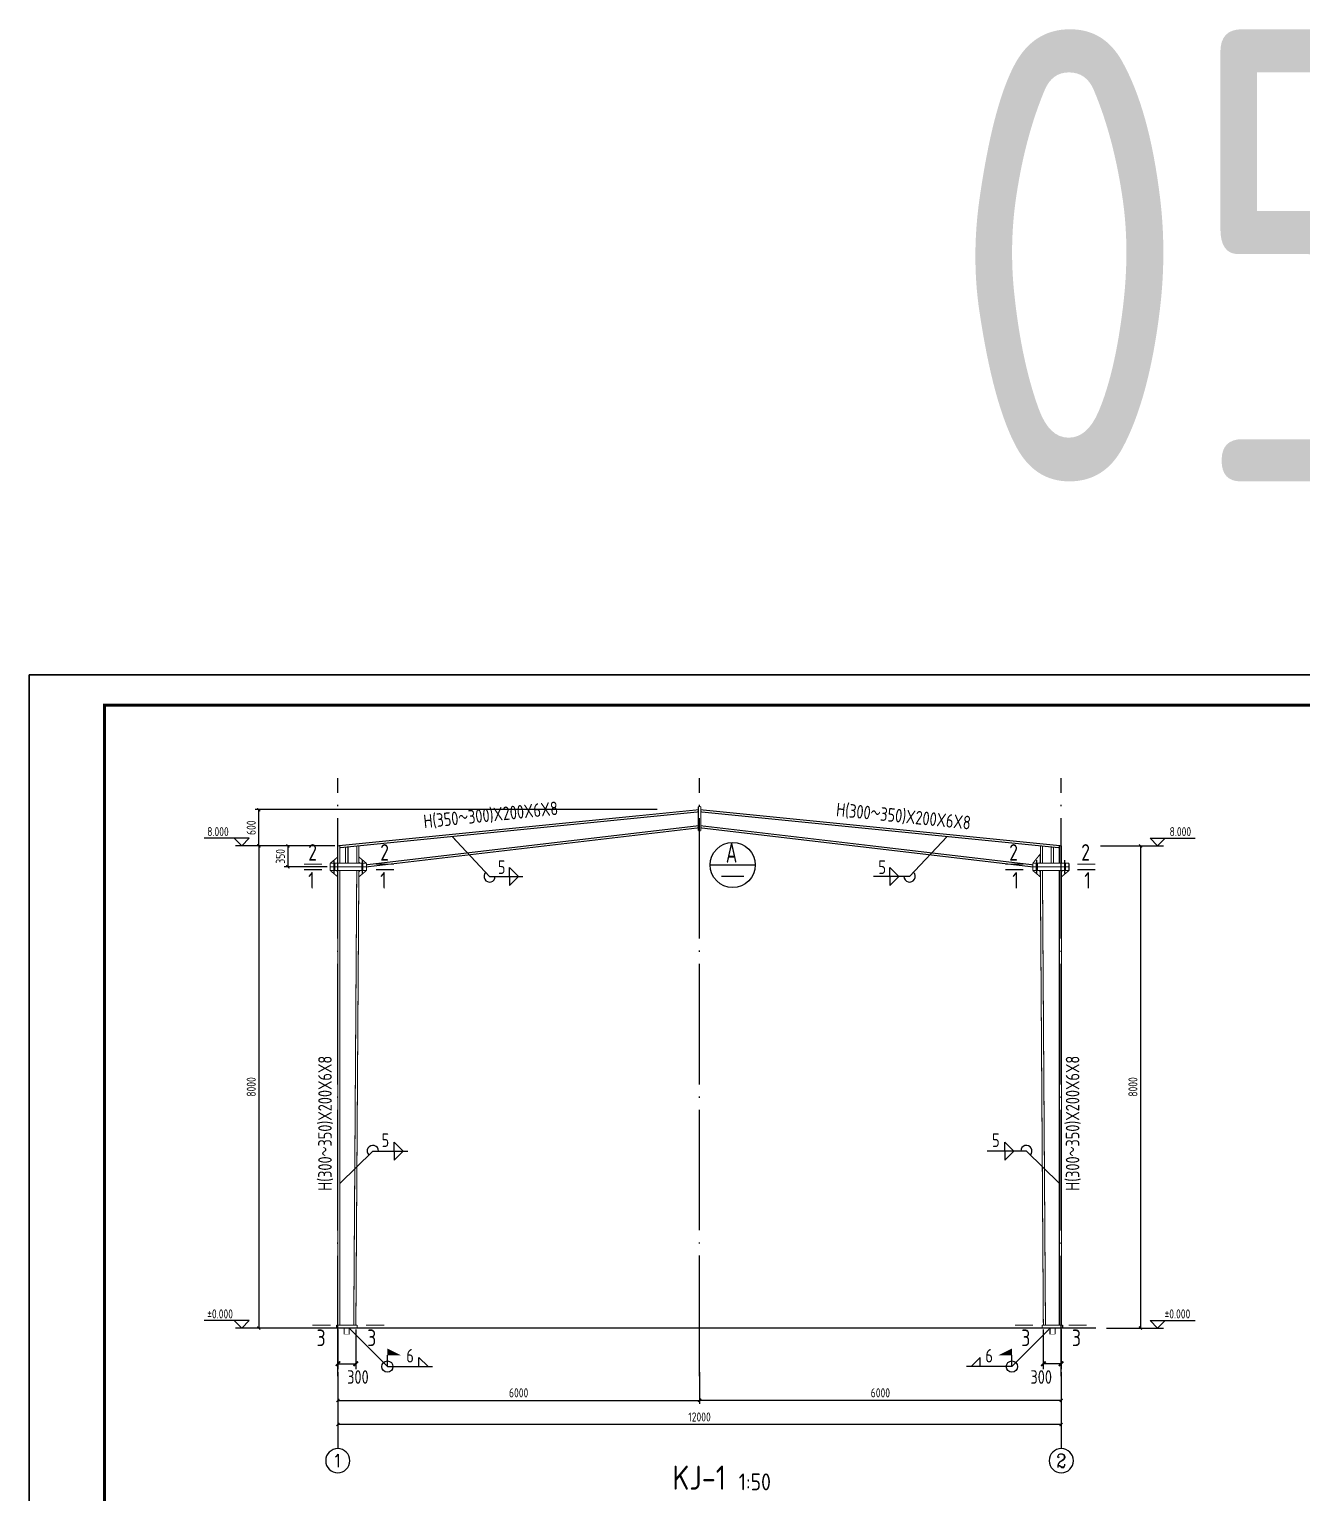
# Model space of a CAD drawing. Header units: millimetres. Extents: x 865974 to 875117, y 41124 to 44891.
# Drawn here: x 869760.6 to 870182.6, y 41446.3 to 41931.8 of the extents above; entities that cross this region are included whole.
import ezdxf
from ezdxf.enums import TextEntityAlignment as Align

# ---------------------------------------------------------------- set-up
doc = ezdxf.new("R2010")
doc.units = ezdxf.units.MM
doc.header["$LTSCALE"] = 1000
doc.header["$MEASUREMENT"] = 0
doc.linetypes.add('DOTE', pattern=[2.42, 2, -0.2, 0.02, -0.2])
for name, color, linetype in [('10', 7, 'Continuous'), ('114', 2, 'Continuous'), ('116', 1, 'Continuous'), ('14', 2, 'Continuous'), ('1530', 253, 'Continuous'), ('1534', 7, 'Continuous'), ('AXIS', 3, 'Continuous'), ('AXIS_TEXT', 7, 'Continuous'), ('DIM', 7, 'Continuous'), ('DOTE', 1, 'DOTE'), ('文字', 7, 'Continuous'), ('柱子', 8, 'Continuous'), ('梁集中标注', 2, 'Continuous'), ('焊缝标注', 3, 'Continuous'), ('索引符号标注', 253, 'Continuous')]:
    doc.layers.add(name, color=color, linetype=linetype)
doc.styles.add('_TCH_AXIS', font='COMPLEX', dxfattribs={"bigfont": 'GBCBIG'})
doc.styles.add('COMPLEX', font='COMPLEX')
doc.styles.add('GBHZ', font='gbenor.shx', dxfattribs={"width": 0.9, "bigfont": 'gbcbig.shx'})
doc.styles.get("Standard").update_dxf_attribs({"font": 'gbenor.shx', "bigfont": 'gbcbig.shx'})
doc.dimstyles.new('Y50', dxfattribs={"dimscale": 0, "dimtxt": 3, "dimasz": 0.01, "dimexe": 1.2, "dimexo": 1, "dimgap": 1, "dimtad": 1, "dimdec": 0, "dimlfac": 50, "dimzin": 0, "dimdsep": 46, "dimtxsty": 'GBHZ', "dimblk1": 'DX', "dimblk2": 'DX', "dimsah": 1, "dimcen": 0.09, "dimdle": 1, "dimadec": 0, "dimazin": 0, "dimtfac": 1, "dimtdec": 0, "dimtix": 1, "dimtmove": 2, "dimatfit": 3, "dimldrblk": 'DX', "dimfxl": 0, "dimtolj": 1, "dimtzin": 0, "dimarcsym": 0})
doc.dimstyles.new('Y50(150)', dxfattribs={"dimscale": 1.5, "dimtxt": 3, "dimasz": 0.01, "dimexe": 1.2, "dimexo": 1, "dimgap": 1, "dimtad": 1, "dimdec": 0, "dimlfac": 50, "dimzin": 0, "dimdsep": 46, "dimtxsty": 'GBHZ', "dimblk1": 'DX', "dimblk2": 'DX', "dimsah": 1, "dimcen": 0.09, "dimdle": 1, "dimadec": 0, "dimazin": 0, "dimtfac": 1, "dimtdec": 0, "dimtix": 1, "dimtmove": 2, "dimatfit": 3, "dimldrblk": 'DX', "dimfxl": 0, "dimtolj": 1, "dimtzin": 0, "dimarcsym": 0})

# ---------------------------------------------------------------- blocks, each defined once
blk = doc.blocks.new('_AXISO')
blk.add_circle((0, 0), 0.5)
at = {"layer": 'AXIS_TEXT', "style": 'COMPLEX', "width": 1.041667}
blk.add_attdef('A', text='', height=0.56, dxfattribs=at).set_placement((-0.25, -0.28), (0.25, -0.28), align=Align.FIT)
blk = doc.blocks.new('DX')
at = {"color": 0, "linetype": 'ByBlock', "const_width": 40}
blk.add_lwpolyline([(-54, -51), (46, 49)], dxfattribs=at)
blk = doc.blocks.new('*D58')
at = {"color": 0, "lineweight": -2, "transparency": 16777216}
for p, q in [((869862.88, 41483.9), (869862.88, 41467.7)), ((870102.88, 41483.9), (870102.88, 41467.7)), ((870102.87, 41468.9), (869862.89, 41468.9))]:
    blk.add_line(p, q, dxfattribs=at)
at = {"layer": 'Defpoints', "color": 0, "transparency": 16777216}
for p in [(869862.88, 41484.9), (870102.88, 41484.9), (869862.88, 41468.9)]:
    blk.add_point(p, dxfattribs=at)
at = {"color": 0, "lineweight": -2, "transparency": 16777216, "xscale": 0.01, "yscale": 0.01, "zscale": 0.01, "rotation": 180}
blk.add_blockref('DX', (869862.88, 41468.9), dxfattribs=at)
at = {"color": 0, "lineweight": -2, "transparency": 16777216, "xscale": 0.01, "yscale": 0.01, "zscale": 0.01}
blk.add_blockref('DX', (870102.88, 41468.9), dxfattribs=at)
at = {"color": 0, "transparency": 16777216, "insert": (869982.88, 41471.4), "char_height": 3, "attachment_point": 5, "style": 'GBHZ'}
blk.add_mtext('\\A1;12000', dxfattribs=at)
blk = doc.blocks.new('*D59')
at = {"color": 0, "lineweight": -2, "transparency": 16777216}
for p, q in [((869849.88, 41660.9), (869835.48, 41660.9)), ((869836.68, 41660.89), (869836.68, 41500.91)), ((869847.88, 41500.9), (869835.48, 41500.9))]:
    blk.add_line(p, q, dxfattribs=at)
at = {"layer": 'Defpoints', "color": 0, "transparency": 16777216}
for p in [(869850.88, 41660.9), (869836.68, 41500.9), (869848.88, 41500.9)]:
    blk.add_point(p, dxfattribs=at)
at = {"color": 0, "lineweight": -2, "transparency": 16777216, "xscale": 0.01, "yscale": 0.01, "zscale": 0.01}
for p, rotation in [((869836.68, 41660.9), 90), ((869836.68, 41500.9), 270)]:
    blk.add_blockref('DX', p, dxfattribs=dict(at, rotation=rotation))
at = {"color": 0, "transparency": 16777216, "insert": (869834.18, 41580.9), "char_height": 3, "attachment_point": 5, "rotation": 90, "style": 'GBHZ'}
blk.add_mtext('\\A1;8000', dxfattribs=at)
blk = doc.blocks.new('*D69')
at = {"layer": 'Defpoints', "color": 0, "transparency": 16777216}
for p in [(869862.88, 41501.88), (869868.88, 41501.88), (869868.88, 41489.07)]:
    blk.add_point(p, dxfattribs=at)
at = {"layer": 'DIM', "color": 0, "lineweight": -2, "transparency": 16777216}
for p, q in [((869862.88, 41500.38), (869862.88, 41487.27)), ((869868.88, 41500.38), (869868.88, 41487.27)), ((869862.9, 41489.07), (869868.87, 41489.07))]:
    blk.add_line(p, q, dxfattribs=at)
at = {"layer": 'DIM', "color": 0, "lineweight": -2, "transparency": 16777216, "xscale": 0.015, "yscale": 0.015, "zscale": 0.015, "rotation": 180}
blk.add_blockref('DX', (869862.88, 41489.07), dxfattribs=at)
at = {"layer": 'DIM', "color": 0, "lineweight": -2, "transparency": 16777216, "xscale": 0.015, "yscale": 0.015, "zscale": 0.015}
blk.add_blockref('DX', (869868.88, 41489.07), dxfattribs=at)
at = {"layer": 'DIM', "color": 0, "transparency": 16777216, "insert": (869869.56, 41484.66), "char_height": 4.5, "attachment_point": 5, "style": 'GBHZ'}
blk.add_mtext('\\A1;300', dxfattribs=at)
blk = doc.blocks.new('*D356')
at = {"color": 0, "lineweight": -2, "transparency": 16777216}
for p, q in [((870115.93, 41660.9), (870130.34, 41660.9)), ((870129.14, 41660.89), (870129.14, 41500.91)), ((870117.93, 41500.9), (870130.34, 41500.9))]:
    blk.add_line(p, q, dxfattribs=at)
at = {"layer": 'Defpoints', "color": 0, "transparency": 16777216}
for p in [(870114.93, 41660.9), (870116.93, 41500.9), (870129.14, 41500.9)]:
    blk.add_point(p, dxfattribs=at)
at = {"color": 0, "lineweight": -2, "transparency": 16777216, "xscale": 0.01, "yscale": 0.01, "zscale": 0.01}
for p, rotation in [((870129.14, 41660.9), 90), ((870129.14, 41500.9), 270)]:
    blk.add_blockref('DX', p, dxfattribs=dict(at, rotation=rotation))
at = {"color": 0, "transparency": 16777216, "insert": (870126.64, 41580.9), "char_height": 3, "attachment_point": 5, "rotation": 90, "style": 'GBHZ'}
blk.add_mtext('\\A1;8000', dxfattribs=at)
blk = doc.blocks.new('*D355')
at = {"layer": 'Defpoints', "color": 0, "transparency": 16777216}
for p in [(870096.88, 41501.88), (870102.88, 41501.88), (870096.88, 41489.07)]:
    blk.add_point(p, dxfattribs=at)
at = {"layer": 'DIM', "color": 0, "lineweight": -2, "transparency": 16777216}
for p, q in [((870096.88, 41500.38), (870096.88, 41487.27)), ((870102.88, 41500.38), (870102.88, 41487.27)), ((870102.87, 41489.07), (870096.9, 41489.07))]:
    blk.add_line(p, q, dxfattribs=at)
at = {"layer": 'DIM', "color": 0, "lineweight": -2, "transparency": 16777216, "xscale": 0.015, "yscale": 0.015, "zscale": 0.015, "rotation": 180}
blk.add_blockref('DX', (870096.88, 41489.07), dxfattribs=at)
at = {"layer": 'DIM', "color": 0, "lineweight": -2, "transparency": 16777216, "xscale": 0.015, "yscale": 0.015, "zscale": 0.015}
blk.add_blockref('DX', (870102.88, 41489.07), dxfattribs=at)
at = {"layer": 'DIM', "color": 0, "transparency": 16777216, "insert": (870096.21, 41484.66), "char_height": 4.5, "attachment_point": 5, "style": 'GBHZ'}
blk.add_mtext('\\A1;300', dxfattribs=at)
blk = doc.blocks.new('*D550')
at = {"color": 0, "lineweight": -2, "transparency": 16777216}
for p, q in [((869861.88, 41660.9), (869845.14, 41660.9)), ((869846.34, 41660.89), (869846.34, 41653.91)), ((869859.38, 41653.9), (869845.14, 41653.9))]:
    blk.add_line(p, q, dxfattribs=at)
at = {"layer": 'Defpoints', "color": 0, "transparency": 16777216}
for p in [(869862.88, 41660.9), (869846.34, 41653.9), (869860.38, 41653.9)]:
    blk.add_point(p, dxfattribs=at)
at = {"color": 0, "lineweight": -2, "transparency": 16777216, "xscale": 0.01, "yscale": 0.01, "zscale": 0.01}
for p, rotation in [((869846.34, 41660.9), 90), ((869846.34, 41653.9), 270)]:
    blk.add_blockref('DX', p, dxfattribs=dict(at, rotation=rotation))
at = {"color": 0, "transparency": 16777216, "insert": (869843.84, 41657.4), "char_height": 3, "attachment_point": 5, "rotation": 90, "style": 'GBHZ'}
blk.add_mtext('\\A1;350', dxfattribs=at)
blk = doc.blocks.new('*D551')
at = {"color": 0, "lineweight": -2, "transparency": 16777216}
for p, q in [((869968.78, 41672.9), (869835.48, 41672.9)), ((869836.68, 41660.91), (869836.68, 41672.89)), ((869861.88, 41660.9), (869835.48, 41660.9))]:
    blk.add_line(p, q, dxfattribs=at)
at = {"layer": 'Defpoints', "color": 0, "transparency": 16777216}
for p in [(869836.68, 41672.9), (869969.78, 41672.9), (869862.88, 41660.9)]:
    blk.add_point(p, dxfattribs=at)
at = {"color": 0, "lineweight": -2, "transparency": 16777216, "xscale": 0.01, "yscale": 0.01, "zscale": 0.01}
for p, rotation in [((869836.68, 41672.9), 90), ((869836.68, 41660.9), 270)]:
    blk.add_blockref('DX', p, dxfattribs=dict(at, rotation=rotation))
at = {"color": 0, "transparency": 16777216, "insert": (869834.18, 41666.9), "char_height": 3, "attachment_point": 5, "rotation": 90, "style": 'GBHZ'}
blk.add_mtext('\\A1;600', dxfattribs=at)
blk = doc.blocks.new('*D552')
at = {"color": 0, "lineweight": -2, "transparency": 16777216}
for p, q in [((869862.88, 41486.3), (869862.88, 41475.72)), ((869982.88, 41486.3), (869982.88, 41475.72)), ((869862.89, 41476.92), (869982.87, 41476.92))]:
    blk.add_line(p, q, dxfattribs=at)
at = {"layer": 'Defpoints', "color": 0, "transparency": 16777216}
for p in [(869862.88, 41487.3), (869982.88, 41487.3), (869982.88, 41476.92)]:
    blk.add_point(p, dxfattribs=at)
at = {"color": 0, "lineweight": -2, "transparency": 16777216, "xscale": 0.01, "yscale": 0.01, "zscale": 0.01, "rotation": 180}
blk.add_blockref('DX', (869862.88, 41476.92), dxfattribs=at)
at = {"color": 0, "lineweight": -2, "transparency": 16777216, "xscale": 0.01, "yscale": 0.01, "zscale": 0.01}
blk.add_blockref('DX', (869982.88, 41476.92), dxfattribs=at)
at = {"color": 0, "transparency": 16777216, "insert": (869922.88, 41479.42), "char_height": 3, "attachment_point": 5, "style": 'GBHZ'}
blk.add_mtext('\\A1;6000', dxfattribs=at)
blk = doc.blocks.new('*D553')
at = {"color": 0, "lineweight": -2, "transparency": 16777216}
for p, q in [((869982.88, 41486.3), (869982.88, 41475.72)), ((870102.88, 41486.3), (870102.88, 41475.72)), ((870102.87, 41476.92), (869982.89, 41476.92))]:
    blk.add_line(p, q, dxfattribs=at)
at = {"layer": 'Defpoints', "color": 0, "transparency": 16777216}
for p in [(869982.88, 41487.3), (870102.88, 41487.3), (869982.88, 41476.92)]:
    blk.add_point(p, dxfattribs=at)
at = {"color": 0, "lineweight": -2, "transparency": 16777216, "xscale": 0.01, "yscale": 0.01, "zscale": 0.01, "rotation": 180}
blk.add_blockref('DX', (869982.88, 41476.92), dxfattribs=at)
at = {"color": 0, "lineweight": -2, "transparency": 16777216, "xscale": 0.01, "yscale": 0.01, "zscale": 0.01}
blk.add_blockref('DX', (870102.88, 41476.92), dxfattribs=at)
at = {"color": 0, "transparency": 16777216, "insert": (870042.88, 41479.42), "char_height": 3, "attachment_point": 5, "style": 'GBHZ'}
blk.add_mtext('\\A1;6000', dxfattribs=at)

msp = doc.modelspace()

# ---------------------------------------------------------------- linework, layer by layer
for p, q in [((869760.552, 41123.604), (869760.552, 41717.604)), ((869760.552, 41717.604), (869760.552, 41123.604))]:
    msp.add_line(p, q)
at = {"color": 0}
for p, q in [((870601.552, 41717.604), (869760.552, 41717.604)), ((869760.552, 41717.604), (870601.552, 41717.604))]:
    msp.add_line(p, q, dxfattribs=at)
at = {"color": 0, "const_width": 1}
msp.add_lwpolyline([(870591.552, 41133.604), (869785.552, 41133.604), (869785.552, 41707.604), (870591.552, 41707.604)], close=True, dxfattribs=at)
at = {"layer": '10', "const_width": 0.4}
for points in [[(869857.653, 41654.795), (869851.653, 41654.795)], [(869881.538, 41654.795), (869875.538, 41654.795)], [(870084.277, 41654.795), (870090.277, 41654.795)], [(870108.162, 41654.795), (870114.162, 41654.795)], [(869857.653, 41652.999), (869851.653, 41652.999)], [(869881.538, 41652.999), (869875.538, 41652.999)], [(870084.277, 41652.999), (870090.277, 41652.999)], [(870108.162, 41652.999), (870114.162, 41652.999)], [(869854.484, 41501.882), (869860.484, 41501.882)], [(869878.284, 41501.882), (869872.284, 41501.882)], [(870087.532, 41501.882), (870093.532, 41501.882)], [(870111.332, 41501.882), (870105.332, 41501.882)]]:
    msp.add_lwpolyline(points, dxfattribs=at)
at = {"layer": '114'}
for p, q in [((869861.733, 41651.698), (869861.734, 41656.098)), ((869871.034, 41651.698), (869871.034, 41656.098)), ((870094.782, 41651.698), (870094.782, 41656.098)), ((870104.082, 41651.698), (870104.082, 41656.098))]:
    msp.add_line(p, q, dxfattribs=at)
at = {"layer": '114', "color": 1, "const_width": 0.7}
for points in [[(869861.734, 41652.698), (869861.734, 41655.098)], [(869871.034, 41652.698), (869871.034, 41655.098)], [(870094.782, 41652.698), (870094.782, 41655.098)], [(870104.082, 41652.698), (870104.082, 41655.098)]]:
    msp.add_lwpolyline(points, dxfattribs=at)
at = {"layer": '116', "const_width": 0.2}
for points in [[(869864.884, 41500.882), (869864.884, 41498.882)], [(869864.884, 41498.882), (869866.884, 41498.882)], [(869865.184, 41500.882), (869865.184, 41498.882)], [(869866.584, 41500.882), (869866.584, 41498.882)], [(869866.884, 41500.882), (869866.884, 41498.882)], [(870098.932, 41500.882), (870098.932, 41498.882)], [(870100.932, 41498.882), (870098.932, 41498.882)], [(870099.232, 41500.882), (870099.232, 41498.882)], [(870100.632, 41500.882), (870100.632, 41498.882)], [(870100.932, 41500.882), (870100.932, 41498.882)]]:
    msp.add_lwpolyline(points, dxfattribs=at)
at = {"layer": '14', "const_width": 0.35}
for points in [[(869865.484, 41660.455), (869865.484, 41655.098)], [(869866.284, 41660.535), (869866.284, 41655.097)], [(870099.532, 41660.535), (870099.532, 41655.097)], [(870100.332, 41660.455), (870100.332, 41655.098)], [(869860.384, 41655.098), (869862.884, 41657.198)], [(869860.384, 41655.098), (869872.384, 41655.097)], [(869860.384, 41653.898), (869860.384, 41655.098)], [(869862.484, 41655.098), (869860.384, 41655.098)], [(869872.384, 41655.098), (869869.884, 41657.198)], [(869869.884, 41657.198), (869869.884, 41655.498)], [(869869.884, 41655.498), (869870.284, 41655.098)], [(869870.284, 41655.098), (869872.384, 41655.098)], [(869872.384, 41653.898), (869872.384, 41655.098)], [(870093.432, 41655.098), (870095.932, 41658.198)], [(870105.432, 41655.098), (870093.432, 41655.097)], [(870093.432, 41653.898), (870093.432, 41655.098)], [(870095.532, 41655.098), (870093.432, 41655.098)], [(870095.932, 41655.498), (870095.532, 41655.098)], [(870095.932, 41658.198), (870095.932, 41655.498)], [(870103.332, 41655.098), (870105.432, 41655.098)], [(870105.432, 41653.898), (870105.432, 41655.098)], [(869860.384, 41653.898), (869872.384, 41653.897)], [(869860.384, 41652.698), (869860.384, 41653.898)], [(869872.384, 41653.897), (869860.384, 41653.898)], [(869872.384, 41652.697), (869860.384, 41652.698)], [(869862.883, 41650.598), (869860.384, 41652.698)], [(869860.384, 41652.698), (869862.483, 41652.698)], [(869862.483, 41652.698), (869862.884, 41652.298)], [(869862.884, 41652.298), (869862.883, 41650.598)], [(869870.284, 41652.698), (869869.884, 41652.298)], [(869869.884, 41650.598), (869872.384, 41652.698)], [(869869.884, 41652.298), (869869.884, 41650.598)], [(869872.384, 41652.698), (869870.284, 41652.698)], [(869872.384, 41652.698), (869872.384, 41653.898)], [(870105.432, 41653.898), (870093.432, 41653.897)], [(870093.432, 41653.897), (870105.432, 41653.898)], [(870093.432, 41652.698), (870093.432, 41653.898)], [(870093.432, 41652.697), (870105.432, 41652.698)], [(870095.932, 41650.598), (870093.432, 41652.698)], [(870093.432, 41652.698), (870095.532, 41652.698)], [(870095.532, 41652.698), (870095.932, 41652.298)], [(870095.932, 41652.298), (870095.932, 41650.598)], [(870103.332, 41652.698), (870102.932, 41652.298)], [(870102.932, 41650.598), (870105.432, 41652.698)], [(870102.932, 41652.298), (870102.932, 41650.598)], [(870105.432, 41652.698), (870103.332, 41652.698)], [(870105.432, 41652.698), (870105.432, 41653.898)], [(869862.484, 41500.882), (869862.484, 41501.882)], [(869862.484, 41501.882), (869869.284, 41501.882)], [(869869.284, 41500.882), (869862.484, 41500.882)], [(869869.284, 41501.882), (869869.284, 41500.882)], [(870103.332, 41501.882), (870096.532, 41501.882)], [(870096.532, 41501.882), (870096.532, 41500.882)], [(870096.532, 41500.882), (870103.332, 41500.882)], [(870103.332, 41500.882), (870103.332, 41501.882)]]:
    msp.add_lwpolyline(points, dxfattribs=at)
at = {"layer": '1530'}
for p, q in [((869835.476, 41660.898), (869829.005, 41660.898)), ((870130.339, 41660.898), (870136.811, 41660.898)), ((869835.476, 41500.898), (869829.005, 41500.898)), ((870130.339, 41500.898), (870136.811, 41500.898))]:
    msp.add_line(p, q, dxfattribs=at)
at = {"layer": '1534'}
for points in [[(869828.505, 41663.398), (869831.005, 41660.898), (869833.505, 41663.398), (869818.571, 41663.398)], [(870137.311, 41663.398), (870134.811, 41660.898), (870132.311, 41663.398), (870147.245, 41663.398)], [(869828.505, 41503.398), (869831.005, 41500.898), (869833.505, 41503.398), (869818.571, 41503.398)], [(870137.311, 41503.398), (870134.811, 41500.898), (870132.311, 41503.398), (870147.245, 41503.398)]]:
    msp.add_lwpolyline(points, dxfattribs=at)
at = {"layer": 'AXIS'}
for p, q in [((869862.884, 41484.898), (869862.884, 41460.898)), ((870102.884, 41484.898), (870102.884, 41460.898))]:
    msp.add_line(p, q, dxfattribs=at)
at = {"layer": 'DOTE', "linetype": 'DOTE', "ltscale": 0.02}
for p, q in [((869862.884, 41484.898), (869862.884, 41683.332)), ((869982.884, 41484.925), (869982.884, 41683.359)), ((869982.884, 41484.925), (869982.884, 41683.359)), ((870102.884, 41484.898), (870102.884, 41683.332))]:
    msp.add_line(p, q, dxfattribs=at)
at = {"layer": '柱子'}
msp.add_line((870114.34, 41500.898), (869846.884, 41500.898), dxfattribs=at)
at = {"layer": '柱子', "const_width": 0.34}
for points in [[(869982.484, 41673.898), (869983.284, 41673.898)], [(869982.484, 41665.898), (869982.484, 41673.898)], [(869983.284, 41665.898), (869983.284, 41673.898)], [(869862.884, 41660.898), (869982.484, 41672.858)], [(869863.584, 41660.265), (869982.484, 41672.155)], [(870102.884, 41660.898), (869983.284, 41672.858)], [(870102.184, 41660.265), (869983.284, 41672.155)], [(869872.307, 41654.594), (869982.484, 41667.559)], [(869872.384, 41653.898), (869982.484, 41666.855)], [(869982.484, 41665.898), (869983.284, 41665.898)], [(870093.46, 41654.594), (869983.284, 41667.559)], [(870093.384, 41653.898), (869983.284, 41666.855)], [(869862.884, 41655.098), (869862.884, 41660.898)], [(869863.584, 41655.098), (869863.584, 41660.898)], [(869869.184, 41655.097), (869869.184, 41660.625)], [(869869.884, 41655.097), (869869.884, 41660.695)], [(870095.932, 41655.097), (870095.932, 41660.695)], [(870096.632, 41655.097), (870096.632, 41660.625)], [(870102.232, 41655.098), (870102.232, 41660.898)], [(870102.932, 41655.098), (870102.932, 41660.898)], [(869872.384, 41655.098), (869872.384, 41652.698)], [(870093.432, 41655.098), (870093.432, 41652.698)], [(869862.884, 41501.882), (869862.884, 41652.698)], [(869863.584, 41501.882), (869863.584, 41652.698)], [(869868.184, 41501.882), (869869.184, 41652.697)], [(869868.884, 41501.882), (869869.884, 41652.697)], [(870096.932, 41501.882), (870095.932, 41652.697)], [(870097.632, 41501.882), (870096.632, 41652.697)], [(870102.232, 41501.882), (870102.232, 41652.698)], [(870102.932, 41501.882), (870102.932, 41652.698)]]:
    msp.add_lwpolyline(points, dxfattribs=at)
at = {"layer": '焊缝标注'}
for p, q in [((869900.812, 41663.987), (869913.256, 41650.746)), ((870065.003, 41663.987), (870052.56, 41650.746)), ((869913.256, 41650.746), (869924.292, 41650.746)), ((869919.792, 41653.746), (869922.792, 41650.746)), ((869919.792, 41650.746), (869919.792, 41653.746)), ((869919.792, 41647.746), (869922.792, 41650.746)), ((869919.792, 41650.746), (869919.792, 41647.746)), ((870052.56, 41650.746), (870040.543, 41650.746)), ((870046.023, 41653.746), (870049.023, 41650.746)), ((870046.023, 41650.746), (870046.023, 41653.746)), ((870046.023, 41647.746), (870049.023, 41650.746)), ((870046.023, 41650.746), (870046.023, 41647.746)), ((869881.621, 41562.626), (869884.621, 41559.626)), ((869881.621, 41559.626), (869881.621, 41562.626)), ((870084.117, 41562.626), (870087.117, 41559.626)), ((870084.117, 41559.626), (870084.117, 41562.626)), ((869863.584, 41548.902), (869874.519, 41559.626)), ((869874.519, 41559.626), (869886.121, 41559.626)), ((869881.621, 41556.626), (869884.621, 41559.626)), ((869881.621, 41559.626), (869881.621, 41556.626)), ((870091.296, 41559.626), (870078.333, 41559.626)), ((870084.117, 41556.626), (870087.117, 41559.626)), ((870084.117, 41559.626), (870084.117, 41556.626)), ((870102.232, 41548.902), (870091.296, 41559.626)), ((869866.634, 41500.882), (869879.326, 41488.118)), ((870099.182, 41500.882), (870086.489, 41488.118)), ((869879.326, 41488.118), (869879.326, 41491.868)), ((869889.826, 41491.118), (869892.826, 41488.118)), ((869889.826, 41488.118), (869889.826, 41491.118)), ((870075.989, 41491.118), (870072.989, 41488.118)), ((870075.989, 41488.118), (870075.989, 41491.118)), ((870086.489, 41488.118), (870086.489, 41491.868)), ((869879.326, 41488.118), (869894.326, 41488.118)), ((870086.489, 41488.118), (870071.489, 41488.118))]:
    msp.add_line(p, q, dxfattribs=at)
for centre in [(869879.326, 41488.118), (870086.489, 41488.118)]:
    msp.add_circle(centre, 1.875, dxfattribs=at)
for centre, start, end in [((869913.256, 41650.746), 134.84028, 0), ((870052.56, 41650.746), 180, 45.15972), ((869874.519, 41559.626), 0, 224.97719), ((870091.296, 41559.626), 315.02281, 180)]:
    msp.add_arc(centre, 1.875, start, end, dxfattribs=at)
for points in [[(869900.812, 41663.987), (869901.71, 41662.765), (869902.03, 41663.082)], [(870065.003, 41663.987), (870064.105, 41662.765), (870063.786, 41663.082)], [(869863.584, 41548.902), (869864.804, 41549.803), (869864.486, 41550.121)], [(870102.232, 41548.902), (870101.012, 41549.803), (870101.33, 41550.121)], [(869866.634, 41500.882), (869867.532, 41499.659), (869867.851, 41499.977)], [(870099.182, 41500.882), (870098.284, 41499.659), (870097.965, 41499.977)], [(869879.326, 41491.868), (869883.826, 41491.868), (869879.326, 41494.118)], [(870086.489, 41491.868), (870081.989, 41491.868), (870086.489, 41494.118)]]:
    msp.add_solid(points, dxfattribs=at)
at = {"layer": '索引符号标注'}
for p, q in [((869986.379, 41654.535), (870001.379, 41654.535)), ((869990.129, 41650.785), (869997.629, 41650.785))]:
    msp.add_line(p, q, dxfattribs=at)
msp.add_circle((869993.879, 41654.535), 7.5, dxfattribs=at)

# ---------------------------------------------------------------- block references
at = {"layer": 'AXIS'}
ref = msp.add_blockref('_AXISO', (869862.884, 41456.898), dxfattribs=dict(at, xscale=-8, yscale=8, zscale=8))
ref.add_attrib('A', '1', dxfattribs={"layer": 'AXIS_TEXT', "height": 4.252, "style": '_TCH_AXIS', "width": 2}).set_placement((869861.061, 41454.772), (869864.706, 41454.772), align=Align.FIT)
ref = msp.add_blockref('_AXISO', (870102.884, 41456.898), dxfattribs=dict(at, xscale=-8, yscale=8, zscale=8))
ref.add_attrib('A', '2', dxfattribs={"layer": 'AXIS_TEXT', "height": 4.557, "style": '_TCH_AXIS', "width": 1.071429}).set_placement((870101.256, 41454.62), (870104.511, 41454.62), align=Align.FIT)

# ---------------------------------------------------------------- texts
at = {"layer": '10', "width": 0.9}
for s, p in [('2', (869853.087, 41655.966)), ('2', (869876.972, 41655.966)), ('2', (870085.611, 41655.966)), ('2', (870109.496, 41655.966)), ('1', (869853.087, 41646.694)), ('1', (869876.972, 41646.694)), ('1', (870086.643, 41646.694)), ('1', (870110.528, 41646.694)), ('3', (869855.864, 41494.914)), ('3', (869872.664, 41494.914)), ('3', (870089.632, 41494.914)), ('3', (870106.432, 41494.914))]:
    msp.add_text(s, height=5.5, dxfattribs=at).set_placement(p)
at = {"layer": '1534', "style": 'GBHZ', "width": 0.9}
for s, p in [('8.000', (869819.569, 41664.098)), ('8.000', (870138.805, 41664.098)), ('%%P0.000', (869819.569, 41504.098)), ('%%P0.000', (870137.125, 41504.098))]:
    msp.add_text(s, height=3, dxfattribs=at).set_placement(p)
at = {"layer": '文字', "color": 6, "style": 'GBHZ'}
for s, height, p in [('KJ-1', 8, (869973.867, 41447.262)), ('1:50', 5.6, (869995.881, 41447.066))]:
    msp.add_text(s, height=height, dxfattribs=at).set_placement(p)
at = {"layer": '梁集中标注', "style": 'GBHZ', "width": 0.9}
msp.add_text('05', height=150, dxfattribs=at).set_placement((870066.161, 41781.806))
at = {"layer": '焊缝标注', "style": 'GBHZ', "width": 0.9}
for s, rotation, p in [('H(350～300)X200X6X8', 5.76206, (869891.575, 41666.704)), ('H(300～350)X200X6X8', 354.23794, (870028.053, 41670.748)), ('H(300～350)X200X6X8', 90, (869860.891, 41546.438)), ('H(300～350)X200X6X8', 90, (870108.877, 41546.438))]:
    msp.add_text(s, height=4.5, rotation=rotation, dxfattribs=at).set_placement(p)
at = {"layer": '焊缝标注', "style": 'GBHZ', "width": 0.839996}
msp.add_text('A', height=6.75, dxfattribs=at).set_placement((869991.616, 41655.308), (869995.396, 41655.308), align=Align.FIT)
at = {"layer": '焊缝标注', "style": 'GBHZ', "width": 0.9}
for s, p in [('5', (869915.99, 41651.555)), ('5', (870042.22, 41651.555)), ('5', (869877.421, 41560.976)), ('5', (870079.917, 41560.976)), ('6', (869885.626, 41489.468)), ('6', (870077.706, 41489.468))]:
    msp.add_text(s, height=4.5, dxfattribs=at).set_placement(p)

# ---------------------------------------------------------------- dimensions: what is measured, and where the dimension line sits
for base, p1, p2, angle, picture, middle in [((869836.676, 41672.898), (869862.884, 41660.898), (869969.778, 41672.898), 90, '*D551', (869834.176, 41666.898)), ((869836.676, 41500.898), (869850.884, 41660.898), (869848.884, 41500.898), 90, '*D59', (869834.176, 41580.898)), ((869846.338, 41653.898), (869862.884, 41660.898), (869860.384, 41653.898), 90, '*D550', (869843.838, 41657.398)), ((870129.139, 41500.898), (870114.932, 41660.898), (870116.932, 41500.898), 90, '*D356', (870126.639, 41580.898)), ((869982.884, 41476.925), (870102.884, 41487.299), (869982.884, 41487.299), 180, '*D553', (870042.884, 41479.425))]:
    dim = msp.add_linear_dim(base=base, p1=p1, p2=p2, angle=angle, dimstyle='Y50', override={"dimscale": 1})
    dim.commit()
    dim.dimension.update_dxf_attribs({"geometry": picture, "text_midpoint": middle})
for base, p1, p2, picture, middle in [((869982.884, 41476.925), (869862.884, 41487.299), (869982.884, 41487.299), '*D552', (869922.884, 41479.425)), ((869862.884, 41468.898), (870102.884, 41484.898), (869862.884, 41484.898), '*D58', (869982.884, 41471.398))]:
    dim = msp.add_linear_dim(base=base, p1=p1, p2=p2, dimstyle='Y50', override={"dimscale": 1})
    dim.commit()
    dim.dimension.update_dxf_attribs({"geometry": picture, "text_midpoint": middle})
at = {"layer": 'DIM'}
for base, p1, p2, angle, picture, middle in [((869868.884, 41489.072), (869862.884, 41501.882), (869868.884, 41501.882), 180, '*D69', (869869.556, 41484.664)), ((870096.884, 41489.072), (870102.884, 41501.882), (870096.884, 41501.882), 0, '*D355', (870096.211, 41484.664))]:
    dim = msp.add_linear_dim(base=base, p1=p1, p2=p2, angle=angle, dimstyle='Y50(150)', dxfattribs=at)
    dim.commit()
    dim.dimension.update_dxf_attribs({"geometry": picture, "text_midpoint": middle, "dimtype": 160})

doc.saveas('drawing.dxf')
